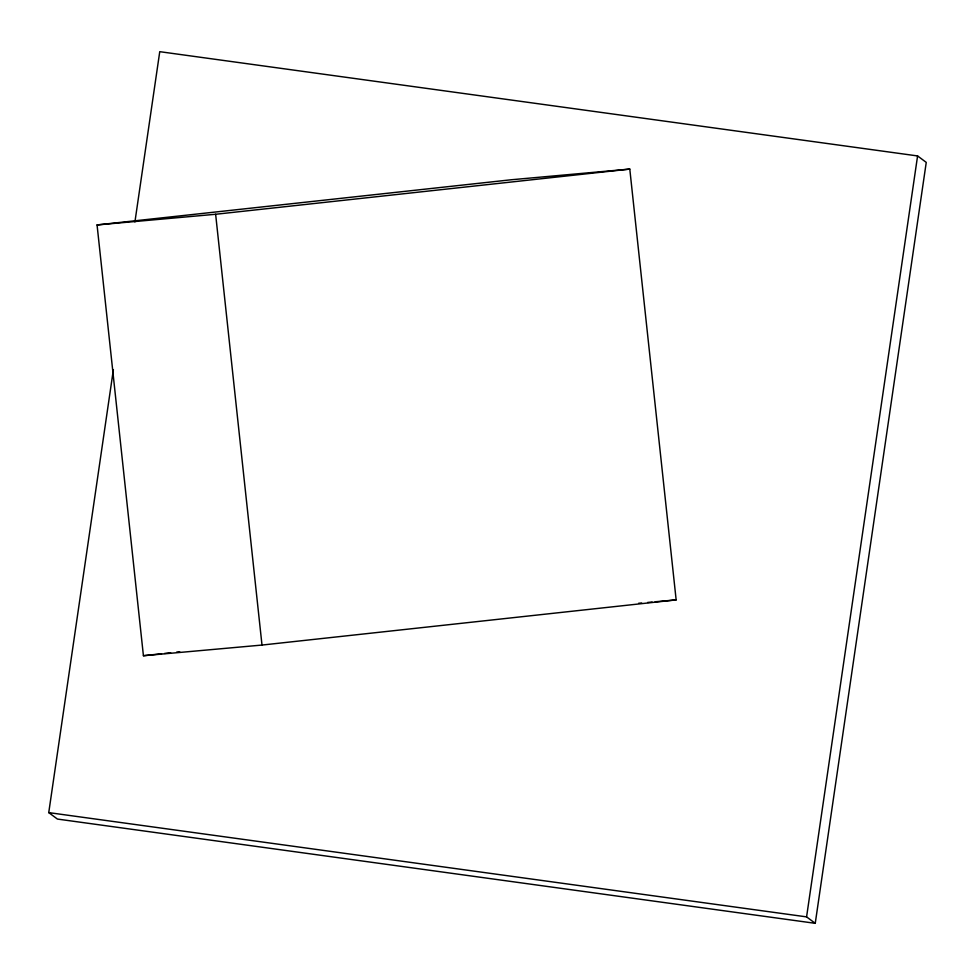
<?xml version="1.0" encoding="UTF-8"?>
<svg xmlns="http://www.w3.org/2000/svg" width="975" height="975" viewBox="0 0 975 975"><rect width="100%" height="100%" fill="white"/><g stroke="black" fill="none" stroke-linecap="round" stroke-linejoin="round"><path stroke-width="1.46" d="M134.916 221.947L159.754 51.675L917.585 155.939L926.25 162.386L815.246 923.325L57.415 819.061L48.75 812.614L113.38 369.61M815.246 923.325L806.581 916.878L917.585 155.939M97.061 224.933L511.217 179.766L629.789 169.089L676.15 599.893L261.995 645.06L143.423 655.724L97.061 224.933L215.633 214.268L629.789 169.089M143.423 655.724L161.558 653.75M164.58 653.421L170.625 652.763M176.67 652.092L179.692 651.763M638.625 603.269L641.635 602.989M647.632 602.452L652.141 602.05M655.139 601.782L676.15 599.893M48.75 812.614L806.581 916.878M215.633 214.268L261.995 645.06"/></g></svg>
